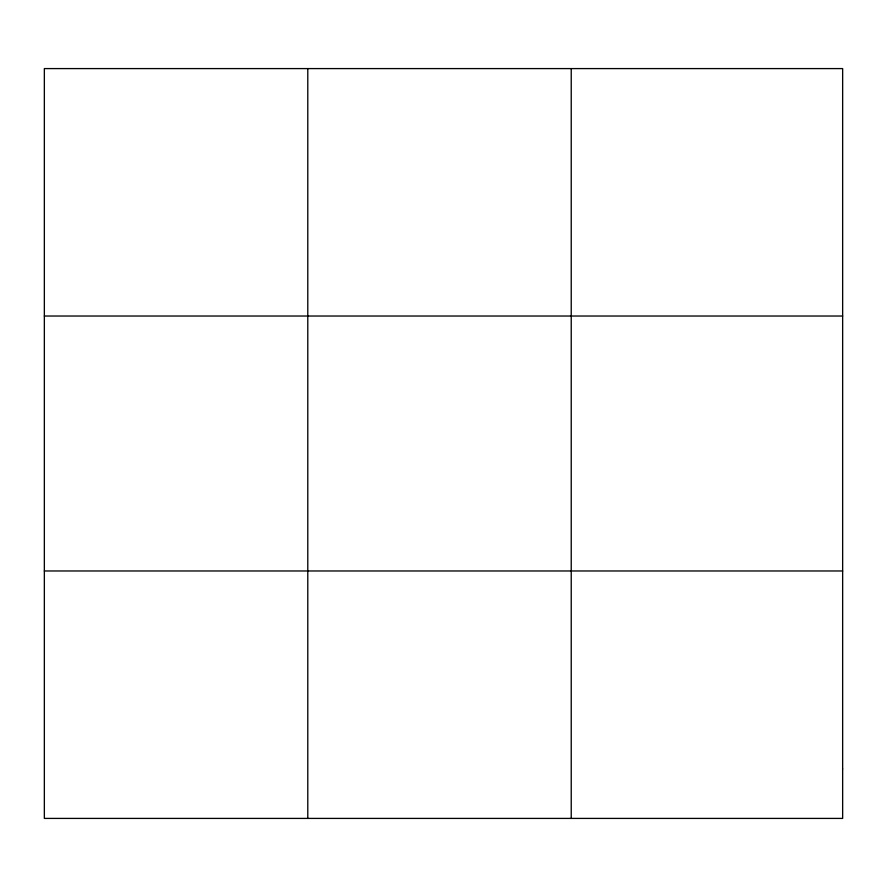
<?xml version="1.0" encoding="UTF-8"?>
<svg xmlns="http://www.w3.org/2000/svg" width="887" height="887" viewBox="0 0 887 887"><rect width="100%" height="100%" fill="white"/><g stroke="black" fill="none" stroke-linecap="round" stroke-linejoin="round"><path stroke-width="1.33" d="M307.789 818.413L307.789 68.587M571.228 818.413L571.228 68.587M44.35 316.027L842.65 316.027M44.35 570.973L842.65 570.973M842.65 768.929L842.65 818.413L44.35 818.413L44.35 68.587L842.65 68.587L842.65 768.929"/></g></svg>
